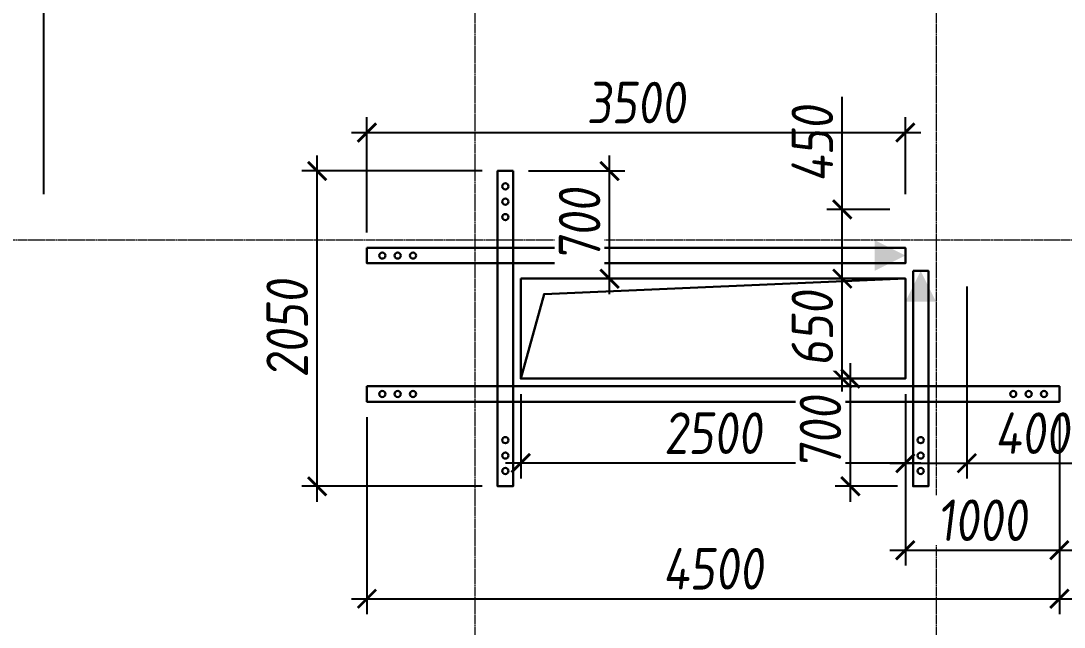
# Model space of a CAD drawing. Header units: millimetres. Extents: x -233751 to 529254, y -907864 to 285890.
# Drawn here: x -71245 to -64464, y -95915 to -91973 of the extents above; entities that cross this region are included whole.
import ezdxf

# ---------------------------------------------------------------- set-up
doc = ezdxf.new("R2010")
doc.units = ezdxf.units.MM
doc.linetypes.add('осевая', pattern=[2, 1.25, -0.25, 0.25, -0.25])
doc.layers.get('0').update_dxf_attribs({"lineweight": 30})
doc.layers.get('Defpoints').update_dxf_attribs({"lineweight": 0})
for name, color, linetype, lineweight in [('КР_Металл', 3, 'Continuous', 30), ('КР_Новые отверстия', 5, 'Continuous', 30), ('КР_Оси', 7, 'Continuous', 5), ('КР_Размеры отверстия', 7, 'Continuous', 5), ('КР_Размеры усиление', 1, 'Continuous', 5)]:
    doc.layers.add(name, color=color, linetype=linetype, lineweight=lineweight)
doc.styles.add('ISOCPEUR', font='isocpeur.ttf', dxfattribs={"width": 0.85, "oblique": 7})
doc.dimstyles.new('R_100', dxfattribs={"dimtxt": 270, "dimasz": 120, "dimexe": 100, "dimexo": 100, "dimgap": 60, "dimtad": 1, "dimdec": 0, "dimrnd": 5, "dimzin": 0, "dimdsep": 46, "dimtxsty": 'ISOCPEUR', "dimblk": 'ARCHTICK', "dimcen": 0, "dimdle": 100, "dimclrd": 256, "dimclre": 256, "dimclrt": 256, "dimadec": 0, "dimazin": 0, "dimtfac": 2, "dimtdec": 0, "dimtmove": 0, "dimatfit": 3, "dimfxl": 1, "dimtvp": 3, "dimtfill": 1, "dimtolj": 1, "dimtzin": 0, "dimarcsym": 0})

# ---------------------------------------------------------------- blocks, each defined once
blk = doc.blocks.new('*U2150')
at = {"color": 0, "linetype": 'ByBlock', "lineweight": -2, "ltscale": 10}
blk.add_line((0, 0), (-71486.9, 0), dxfattribs=at)
blk = doc.blocks.new('*U2162')
at = {"color": 0, "linetype": 'ByBlock', "lineweight": -2, "ltscale": 10}
blk.add_line((0, 0), (0, -53277.8), dxfattribs=at)
blk = doc.blocks.new('*U2163')
at = {"color": 0, "linetype": 'ByBlock', "lineweight": -2, "ltscale": 10}
blk.add_line((0, 0), (0, -53277.8), dxfattribs=at)
blk = doc.blocks.new('_ArchTick')
at = {"color": 0, "linetype": 'ByBlock', "const_width": 0.15}
blk.add_lwpolyline([(-0.5, -0.5), (0.5, 0.5)], dxfattribs=at)
blk = doc.blocks.new('*D1156')
at = {"layer": 'Defpoints', "color": 0, "transparency": 16777216}
for p in [(-69398.3, -90938.8), (-71095.8, -91564.8), (-71095.8, -93199.3)]:
    blk.add_point(p, dxfattribs=at)
at = {"layer": 'КР_Размеры отверстия', "lineweight": -2, "transparency": 16777216}
for p, q in [((-69398.3, -91038.8), (-69398.3, -91664.8)), ((-71095.8, -93099.3), (-71095.8, -91464.8)), ((-69298.3, -91564.8), (-71195.8, -91564.8))]:
    blk.add_line(p, q, dxfattribs=at)
at = {"layer": 'КР_Размеры отверстия', "lineweight": -2, "transparency": 16777216, "xscale": 120, "yscale": 120, "zscale": 120, "rotation": 180}
blk.add_blockref('_ArchTick', (-71095.8, -91564.8), dxfattribs=at)
at = {"layer": 'КР_Размеры отверстия', "lineweight": -2, "transparency": 16777216, "xscale": 120, "yscale": 120, "zscale": 120}
blk.add_blockref('_ArchTick', (-69398.3, -91564.8), dxfattribs=at)
at = {"layer": 'КР_Размеры отверстия', "transparency": 16777216, "insert": (-70247, -91369.8), "char_height": 270, "attachment_point": 5, "style": 'ISOCPEUR', "bg_fill": 3, "box_fill_scale": 1.1, "bg_fill_color": 256, "bg_fill_true_color": 13158600, "bg_fill_transparency": 0}
blk.add_mtext('\\A1;1695', dxfattribs=at)
blk = doc.blocks.new('*D1175')
at = {"layer": 'Defpoints', "color": 0, "transparency": 16777216}
for p in [(-65095.8, -93599.3), (-65495.8, -94299.3), (-65095.8, -94848.8)]:
    blk.add_point(p, dxfattribs=at)
at = {"layer": 'КР_Размеры отверстия', "lineweight": -2, "transparency": 16777216}
for p, q in [((-65095.8, -93699.3), (-65095.8, -94948.8)), ((-65495.8, -94399.3), (-65495.8, -94948.8)), ((-65595.8, -94848.8), (-65095.8, -94848.8)), ((-65095.8, -94848.8), (-64363.6, -94848.8))]:
    blk.add_line(p, q, dxfattribs=at)
at = {"layer": 'КР_Размеры отверстия', "lineweight": -2, "transparency": 16777216, "xscale": 120, "yscale": 120, "zscale": 120, "rotation": 180}
blk.add_blockref('_ArchTick', (-65495.8, -94848.8), dxfattribs=at)
at = {"layer": 'КР_Размеры отверстия', "lineweight": -2, "transparency": 16777216, "xscale": 120, "yscale": 120, "zscale": 120}
blk.add_blockref('_ArchTick', (-65095.8, -94848.8), dxfattribs=at)
at = {"layer": 'КР_Размеры отверстия', "transparency": 16777216, "insert": (-64669.7, -94653.8), "char_height": 270, "attachment_point": 5, "style": 'ISOCPEUR', "bg_fill": 3, "box_fill_scale": 1.1, "bg_fill_color": 256, "bg_fill_true_color": 13158600, "bg_fill_transparency": 0}
blk.add_mtext('\\A1;400', dxfattribs=at)
blk = doc.blocks.new('*D1176')
at = {"layer": 'Defpoints', "color": 0, "transparency": 16777216}
for p in [(-67995.8, -94299.3), (-65495.8, -94299.3), (-67995.8, -94848.8)]:
    blk.add_point(p, dxfattribs=at)
at = {"layer": 'КР_Размеры отверстия', "lineweight": -2, "transparency": 16777216}
for p, q in [((-67995.8, -94399.3), (-67995.8, -94948.8)), ((-65495.8, -94399.3), (-65495.8, -94948.8)), ((-65395.8, -94848.8), (-68095.8, -94848.8))]:
    blk.add_line(p, q, dxfattribs=at)
at = {"layer": 'КР_Размеры отверстия', "lineweight": -2, "transparency": 16777216, "xscale": 120, "yscale": 120, "zscale": 120, "rotation": 180}
blk.add_blockref('_ArchTick', (-67995.8, -94848.8), dxfattribs=at)
at = {"layer": 'КР_Размеры отверстия', "lineweight": -2, "transparency": 16777216, "xscale": 120, "yscale": 120, "zscale": 120}
blk.add_blockref('_ArchTick', (-65495.8, -94848.8), dxfattribs=at)
at = {"layer": 'КР_Размеры отверстия', "transparency": 16777216, "insert": (-66745.8, -94653.8), "char_height": 270, "attachment_point": 5, "style": 'ISOCPEUR', "bg_fill": 3, "box_fill_scale": 1.1, "bg_fill_color": 256, "bg_fill_true_color": 13158600, "bg_fill_transparency": 0}
blk.add_mtext('\\A1;2500', dxfattribs=at)
blk = doc.blocks.new('*D1154')
at = {"layer": 'Defpoints', "color": 0, "transparency": 16777216}
for p in [(-66745.8, -93649.3), (-65905.5, -93649.3), (-66745.8, -94299.3)]:
    blk.add_point(p, dxfattribs=at)
at = {"layer": 'КР_Размеры отверстия', "lineweight": -2, "transparency": 16777216}
for p, q in [((-65905.5, -94399.3), (-65905.5, -93549.3)), ((-66645.8, -93649.3), (-65805.5, -93649.3)), ((-66645.8, -94299.3), (-65805.5, -94299.3))]:
    blk.add_line(p, q, dxfattribs=at)
at = {"layer": 'КР_Размеры отверстия', "lineweight": -2, "transparency": 16777216, "xscale": 120, "yscale": 120, "zscale": 120}
for p, rotation in [((-65905.5, -93649.3), 90), ((-65905.5, -94299.3), 270)]:
    blk.add_blockref('_ArchTick', p, dxfattribs=dict(at, rotation=rotation))
at = {"layer": 'КР_Размеры отверстия', "transparency": 16777216, "insert": (-66100.5, -93974.3), "char_height": 270, "attachment_point": 5, "rotation": 90, "style": 'ISOCPEUR', "bg_fill": 3, "box_fill_scale": 1.1, "bg_fill_color": 256, "bg_fill_true_color": 13158600, "bg_fill_transparency": 0}
blk.add_mtext('\\A1;650', dxfattribs=at)
blk = doc.blocks.new('*D1155')
at = {"layer": 'Defpoints', "color": 0, "transparency": 16777216}
for p in [(-65905.5, -93199.3), (-65495.8, -93199.3), (-65495.8, -93649.3)]:
    blk.add_point(p, dxfattribs=at)
at = {"layer": 'КР_Размеры отверстия', "lineweight": -2, "transparency": 16777216}
for p, q in [((-65905.5, -93199.3), (-65905.5, -92467.2)), ((-65595.8, -93199.3), (-66005.5, -93199.3)), ((-65905.5, -93749.3), (-65905.5, -93199.3)), ((-65595.8, -93649.3), (-66005.5, -93649.3))]:
    blk.add_line(p, q, dxfattribs=at)
at = {"layer": 'КР_Размеры отверстия', "lineweight": -2, "transparency": 16777216, "xscale": 120, "yscale": 120, "zscale": 120}
for p, rotation in [((-65905.5, -93199.3), 90), ((-65905.5, -93649.3), 270)]:
    blk.add_blockref('_ArchTick', p, dxfattribs=dict(at, rotation=rotation))
at = {"layer": 'КР_Размеры отверстия', "transparency": 16777216, "insert": (-66100.5, -92773.2), "char_height": 270, "attachment_point": 5, "rotation": 90, "style": 'ISOCPEUR', "bg_fill": 3, "box_fill_scale": 1.1, "bg_fill_color": 256, "bg_fill_true_color": 13158600, "bg_fill_transparency": 0}
blk.add_mtext('\\A1;450', dxfattribs=at)
blk = doc.blocks.new('*D1335')
at = {"layer": 'Defpoints', "color": 0, "transparency": 16777216}
for p in [(-65495.8, -92699.4), (-65495.8, -93199.3), (-68995.8, -93449.3)]:
    blk.add_point(p, dxfattribs=at)
at = {"layer": 'КР_Размеры усиление', "lineweight": -2, "transparency": 16777216}
for p, q in [((-68995.8, -93349.3), (-68995.8, -92599.4)), ((-65495.8, -93099.3), (-65495.8, -92599.4)), ((-69095.8, -92699.4), (-65395.8, -92699.4))]:
    blk.add_line(p, q, dxfattribs=at)
at = {"layer": 'КР_Размеры усиление', "lineweight": -2, "transparency": 16777216, "xscale": 120, "yscale": 120, "zscale": 120, "rotation": 180}
blk.add_blockref('_ArchTick', (-68995.8, -92699.4), dxfattribs=at)
at = {"layer": 'КР_Размеры усиление', "lineweight": -2, "transparency": 16777216, "xscale": 120, "yscale": 120, "zscale": 120}
blk.add_blockref('_ArchTick', (-65495.8, -92699.4), dxfattribs=at)
at = {"layer": 'КР_Размеры усиление', "transparency": 16777216, "insert": (-67245.8, -92504.4), "char_height": 270, "attachment_point": 5, "style": 'ISOCPEUR', "bg_fill": 3, "box_fill_scale": 1.1, "bg_fill_color": 256, "bg_fill_true_color": 13158600, "bg_fill_transparency": 0}
blk.add_mtext('\\A1;3500', dxfattribs=at)
blk = doc.blocks.new('*D1343')
at = {"layer": 'Defpoints', "color": 0, "transparency": 16777216}
for p in [(-68995.8, -94449.3), (-64494.5, -94449.3), (-64494.5, -95730.4)]:
    blk.add_point(p, dxfattribs=at)
at = {"layer": 'КР_Размеры усиление', "lineweight": -2, "transparency": 16777216}
for p, q in [((-68995.8, -94549.3), (-68995.8, -95830.4)), ((-64494.5, -94549.3), (-64494.5, -95830.4)), ((-69095.8, -95730.4), (-64394.5, -95730.4))]:
    blk.add_line(p, q, dxfattribs=at)
at = {"layer": 'КР_Размеры усиление', "lineweight": -2, "transparency": 16777216, "xscale": 120, "yscale": 120, "zscale": 120, "rotation": 180}
blk.add_blockref('_ArchTick', (-68995.8, -95730.4), dxfattribs=at)
at = {"layer": 'КР_Размеры усиление', "lineweight": -2, "transparency": 16777216, "xscale": 120, "yscale": 120, "zscale": 120}
blk.add_blockref('_ArchTick', (-64494.5, -95730.4), dxfattribs=at)
at = {"layer": 'КР_Размеры усиление', "transparency": 16777216, "insert": (-66745.1, -95535.4), "char_height": 270, "attachment_point": 5, "style": 'ISOCPEUR', "bg_fill": 3, "box_fill_scale": 1.1, "bg_fill_color": 256, "bg_fill_true_color": 13158600, "bg_fill_transparency": 0}
blk.add_mtext('\\A1;4500', dxfattribs=at)
blk = doc.blocks.new('*D1346')
at = {"layer": 'Defpoints', "color": 0, "transparency": 16777216}
for p in [(-69319, -92949.3), (-68145.8, -92949.3), (-68145.8, -94999.3)]:
    blk.add_point(p, dxfattribs=at)
at = {"layer": 'КР_Размеры усиление', "color": 3, "lineweight": -2, "transparency": 16777216}
for p, q in [((-69319, -95099.3), (-69319, -92849.3)), ((-68245.8, -92949.3), (-69419, -92949.3)), ((-68245.8, -94999.3), (-69419, -94999.3))]:
    blk.add_line(p, q, dxfattribs=at)
at = {"layer": 'КР_Размеры усиление', "color": 3, "lineweight": -2, "transparency": 16777216, "xscale": 120, "yscale": 120, "zscale": 120}
for p, rotation in [((-69319, -92949.3), 90), ((-69319, -94999.3), 270)]:
    blk.add_blockref('_ArchTick', p, dxfattribs=dict(at, rotation=rotation))
at = {"layer": 'КР_Размеры усиление', "color": 3, "transparency": 16777216, "insert": (-69514, -93974.3), "char_height": 270, "attachment_point": 5, "rotation": 90, "style": 'ISOCPEUR', "bg_fill": 3, "box_fill_scale": 1.1, "bg_fill_color": 256, "bg_fill_true_color": 13158600, "bg_fill_transparency": 0}
blk.add_mtext('\\A1;2050', dxfattribs=at)
blk = doc.blocks.new('*D1348')
at = {"layer": 'Defpoints', "color": 0, "transparency": 16777216}
for p in [(-65495.8, -94299.3), (-64494.5, -94449.3), (-64494.5, -95414.8)]:
    blk.add_point(p, dxfattribs=at)
at = {"layer": 'КР_Размеры усиление', "lineweight": -2, "transparency": 16777216}
for p, q in [((-65495.8, -94399.3), (-65495.8, -95514.8)), ((-64494.5, -94549.3), (-64494.5, -95514.8)), ((-65595.8, -95414.8), (-64394.5, -95414.8))]:
    blk.add_line(p, q, dxfattribs=at)
at = {"layer": 'КР_Размеры усиление', "lineweight": -2, "transparency": 16777216, "xscale": 120, "yscale": 120, "zscale": 120, "rotation": 180}
blk.add_blockref('_ArchTick', (-65495.8, -95414.8), dxfattribs=at)
at = {"layer": 'КР_Размеры усиление', "lineweight": -2, "transparency": 16777216, "xscale": 120, "yscale": 120, "zscale": 120}
blk.add_blockref('_ArchTick', (-64494.5, -95414.8), dxfattribs=at)
at = {"layer": 'КР_Размеры усиление', "transparency": 16777216, "insert": (-64995.1, -95219.8), "char_height": 270, "attachment_point": 5, "style": 'ISOCPEUR', "bg_fill": 3, "box_fill_scale": 1.1, "bg_fill_color": 256, "bg_fill_true_color": 13158600, "bg_fill_transparency": 0}
blk.add_mtext('\\A1;1000', dxfattribs=at)
blk = doc.blocks.new('*D1349')
at = {"layer": 'Defpoints', "color": 0, "transparency": 16777216}
for p in [(-68045.8, -92949.3), (-67418.4, -92949.3), (-67995.8, -93649.3)]:
    blk.add_point(p, dxfattribs=at)
at = {"layer": 'КР_Размеры усиление', "color": 3, "lineweight": -2, "transparency": 16777216}
for p, q in [((-67418.4, -93749.3), (-67418.4, -92849.3)), ((-67945.8, -92949.3), (-67318.4, -92949.3)), ((-67895.8, -93649.3), (-67318.4, -93649.3))]:
    blk.add_line(p, q, dxfattribs=at)
at = {"layer": 'КР_Размеры усиление', "color": 3, "lineweight": -2, "transparency": 16777216, "xscale": 120, "yscale": 120, "zscale": 120}
for p, rotation in [((-67418.4, -92949.3), 90), ((-67418.4, -93649.3), 270)]:
    blk.add_blockref('_ArchTick', p, dxfattribs=dict(at, rotation=rotation))
at = {"layer": 'КР_Размеры усиление', "color": 3, "transparency": 16777216, "insert": (-67613.4, -93299.3), "char_height": 270, "attachment_point": 5, "rotation": 90, "style": 'ISOCPEUR', "bg_fill": 3, "box_fill_scale": 1.1, "bg_fill_color": 256, "bg_fill_true_color": 13158600, "bg_fill_transparency": 0}
blk.add_mtext('\\A1;700', dxfattribs=at)
blk = doc.blocks.new('*D1453')
at = {"layer": 'Defpoints', "color": 0, "transparency": 16777216}
for p in [(-65852.7, -94299.3), (-65495.8, -94299.3), (-65445.8, -94999.3)]:
    blk.add_point(p, dxfattribs=at)
at = {"layer": 'КР_Размеры усиление', "color": 3, "lineweight": -2, "transparency": 16777216}
for p, q in [((-65852.7, -95099.3), (-65852.7, -94199.3)), ((-65595.8, -94299.3), (-65952.7, -94299.3)), ((-65545.8, -94999.3), (-65952.7, -94999.3))]:
    blk.add_line(p, q, dxfattribs=at)
at = {"layer": 'КР_Размеры усиление', "color": 3, "lineweight": -2, "transparency": 16777216, "xscale": 120, "yscale": 120, "zscale": 120}
for p, rotation in [((-65852.7, -94299.3), 90), ((-65852.7, -94999.3), 270)]:
    blk.add_blockref('_ArchTick', p, dxfattribs=dict(at, rotation=rotation))
at = {"layer": 'КР_Размеры усиление', "color": 3, "transparency": 16777216, "insert": (-66047.7, -94649.3), "char_height": 270, "attachment_point": 5, "rotation": 90, "style": 'ISOCPEUR', "bg_fill": 3, "box_fill_scale": 1.1, "bg_fill_color": 256, "bg_fill_true_color": 13158600, "bg_fill_transparency": 0}
blk.add_mtext('\\A1;700', dxfattribs=at)

msp = doc.modelspace()

# ---------------------------------------------------------------- linework, layer by layer
at = {"layer": 'КР_Металл'}
for centre in [(-68095.8, -93049.3), (-68095.8, -93149.3), (-68095.8, -93249.3)]:
    msp.add_circle(centre, 20, dxfattribs=at)
at = {"layer": 'КР_Металл', "color": 1}
for centre in [(-68895.8, -93499.3), (-68795.8, -93499.3), (-68695.8, -93499.3), (-68895.8, -94399.3), (-68795.8, -94399.3), (-68695.8, -94399.3)]:
    msp.add_circle(centre, 20, dxfattribs=at)
at = {"layer": 'КР_Новые отверстия'}
msp.add_lwpolyline([(-67995.8, -93649.3), (-65495.8, -93649.3), (-65495.8, -94299.3), (-67995.8, -94299.3)], close=True, dxfattribs=at)
msp.add_lwpolyline([(-67995.8, -94299.3), (-67843.7, -93749.9), (-65495.8, -93649.3)], dxfattribs=at)

# ---------------------------------------------------------------- block references
at = {"layer": 'КР_Оси', "linetype": 'осевая'}
for name, p in [('*U2162', (-68294.5, -65636.9)), ('*U2163', (-65294.5, -65636.9)), ('*U2150', (-15166.2, -93399.3))]:
    msp.add_blockref(name, p, dxfattribs=at)

# ---------------------------------------------------------------- next in the draw order: dimensions: what is measured, and where the dimension line sits
at = {"layer": 'КР_Размеры отверстия'}
for base, p1, p2, picture, middle in [((-71095.7591, -91564.8012), (-69398.2886, -90938.7699), (-71095.7591, -93199.3175), '*D1156', (-70247.0238, -91369.8012)), ((-65095.8, -94848.8), (-65495.8, -94299.3), (-65095.8, -93599.3), '*D1175', (-64669.7, -94653.8))]:
    dim = msp.add_linear_dim(base=base, p1=p1, p2=p2, dimstyle='R_100', override={"dimpost": '\\X'}, dxfattribs=at)
    dim.commit()
    dim.dimension.update_dxf_attribs({"geometry": picture, "text_midpoint": middle})

# ---------------------------------------------------------------- next in the draw order: linework, layer by layer
at = {"layer": 'КР_Металл', "color": 1}
for centre in [(-64794.5, -94399.3), (-64694.5, -94399.3), (-64594.5, -94399.3)]:
    msp.add_circle(centre, 20, dxfattribs=at)

# ---------------------------------------------------------------- next in the draw order: dimensions: what is measured, and where the dimension line sits
at = {"layer": 'КР_Размеры отверстия'}
dim = msp.add_linear_dim(base=(-67995.8, -94848.8), p1=(-65495.8, -94299.3), p2=(-67995.8, -94299.3), dimstyle='R_100', override={"dimpost": '\\X'}, dxfattribs=at)
dim.commit()
dim.dimension.update_dxf_attribs({"geometry": '*D1176', "text_midpoint": (-66745.8, -94653.8)})

# ---------------------------------------------------------------- next in the draw order: linework, layer by layer
at = {"layer": 'КР_Металл'}
msp.add_lwpolyline([(-68045.8, -92949.3), (-68145.8, -92949.3), (-68145.8, -94999.3), (-68045.8, -94999.3)], close=True, dxfattribs=at)
for centre in [(-68095.8, -94699.3), (-68095.8, -94799.3), (-68095.8, -94899.3)]:
    msp.add_circle(centre, 20, dxfattribs=at)

# ---------------------------------------------------------------- next in the draw order: dimensions: what is measured, and where the dimension line sits
at = {"layer": 'КР_Размеры отверстия'}
dim = msp.add_linear_dim(base=(-65905.5, -93649.3), p1=(-66745.8, -94299.3), p2=(-66745.8, -93649.3), angle=90, dimstyle='R_100', override={"dimpost": '\\X'}, dxfattribs=at)
dim.commit()
dim.dimension.update_dxf_attribs({"geometry": '*D1154', "text_midpoint": (-66100.5, -93974.3)})

# ---------------------------------------------------------------- next in the draw order: linework, layer by layer
at = {"layer": 'КР_Металл', "color": 1}
msp.add_lwpolyline([(-68995.8, -94349.3), (-68995.8, -94449.3), (-64494.5, -94449.3), (-64494.5, -94349.3)], close=True, dxfattribs=at)

# ---------------------------------------------------------------- next in the draw order: dimensions: what is measured, and where the dimension line sits
at = {"layer": 'КР_Размеры отверстия'}
dim = msp.add_linear_dim(base=(-65905.5, -93199.3), p1=(-65495.8, -93649.3), p2=(-65495.8, -93199.3), angle=90, dimstyle='R_100', override={"dimpost": '\\X'}, dxfattribs=at)
dim.commit()
dim.dimension.update_dxf_attribs({"geometry": '*D1155', "text_midpoint": (-66100.5, -92773.2)})

# ---------------------------------------------------------------- next in the draw order: hatches: boundary and pattern name
at = {"layer": 'КР_Металл', "lineweight": 5}
h = msp.add_hatch(color=6, dxfattribs=at)
h.dxf.hatch_style = 1
h.paths.add_polyline_path([(-65395.8, -93599.3), (-65295.8, -93799.3), (-65495.8, -93799.3)])

# ---------------------------------------------------------------- next in the draw order: linework, layer by layer
at = {"layer": 'КР_Металл', "color": 1}
msp.add_lwpolyline([(-68995.8, -93449.3), (-68995.8, -93549.3), (-65495.8, -93549.3), (-65495.8, -93449.3)], close=True, dxfattribs=at)

# ---------------------------------------------------------------- next in the draw order: dimensions: what is measured, and where the dimension line sits
at = {"layer": 'КР_Размеры усиление'}
dim = msp.add_linear_dim(base=(-64494.5, -95730.4), p1=(-68995.8, -94449.3), p2=(-64494.5, -94449.3), dimstyle='R_100', override={"dimpost": '\\X'}, dxfattribs=at)
dim.commit()
dim.dimension.update_dxf_attribs({"geometry": '*D1343', "text_midpoint": (-66745.1, -95535.4)})

# ---------------------------------------------------------------- next in the draw order: dimensions: what is measured, and where the dimension line sits
for base, p1, p2, picture, middle in [((-65495.8, -92699.4), (-68995.8, -93449.3), (-65495.8, -93199.3), '*D1335', (-67245.8, -92504.4)), ((-64494.5, -95414.8), (-65495.8, -94299.3), (-64494.5, -94449.3), '*D1348', (-64995.1, -95219.8))]:
    dim = msp.add_linear_dim(base=base, p1=p1, p2=p2, dimstyle='R_100', override={"dimpost": '\\X'}, dxfattribs=at)
    dim.commit()
    dim.dimension.update_dxf_attribs({"geometry": picture, "text_midpoint": middle})

# ---------------------------------------------------------------- next in the draw order: hatches: boundary and pattern name
at = {"layer": 'КР_Металл', "lineweight": 5}
h = msp.add_hatch(color=6, dxfattribs=at)
h.dxf.hatch_style = 1
h.paths.add_polyline_path([(-65495.8, -93499.3), (-65695.8, -93599.3), (-65695.8, -93399.3)])

# ---------------------------------------------------------------- next in the draw order: linework, layer by layer
at = {"layer": 'КР_Металл'}
msp.add_lwpolyline([(-65445.8, -93599.3), (-65345.8, -93599.3), (-65345.8, -94999.3), (-65445.8, -94999.3)], close=True, dxfattribs=at)
for centre in [(-65395.8, -94699.3), (-65395.8, -94799.3), (-65395.8, -94899.3)]:
    msp.add_circle(centre, 20, dxfattribs=at)

# ---------------------------------------------------------------- next in the draw order: dimensions: what is measured, and where the dimension line sits
at = {"layer": 'КР_Размеры усиление'}
for base, p1, p2, picture, middle in [((-69319, -92949.3), (-68145.8, -94999.3), (-68145.8, -92949.3), '*D1346', (-69514, -93974.3)), ((-67418.4, -92949.3), (-67995.8, -93649.3), (-68045.8, -92949.3), '*D1349', (-67613.4, -93299.3))]:
    dim = msp.add_linear_dim(base=base, p1=p1, p2=p2, angle=90, dimstyle='R_100', override={"dimpost": '\\X', "dimclrd": 3, "dimclre": 3, "dimclrt": 3, "dimtmove": 1}, dxfattribs=at)
    dim.commit()
    dim.dimension.update_dxf_attribs({"geometry": picture, "text_midpoint": middle})

# ---------------------------------------------------------------- next in the draw order: dimensions: what is measured, and where the dimension line sits
dim = msp.add_linear_dim(base=(-65852.7, -94299.3), p1=(-65445.8, -94999.3), p2=(-65495.8, -94299.3), angle=90, dimstyle='R_100', override={"dimpost": '\\X', "dimclrd": 3, "dimclre": 3, "dimclrt": 3, "dimtmove": 1}, dxfattribs=at)
dim.commit()
dim.dimension.update_dxf_attribs({"geometry": '*D1453', "text_midpoint": (-66047.7, -94649.3)})

doc.saveas('drawing.dxf')
